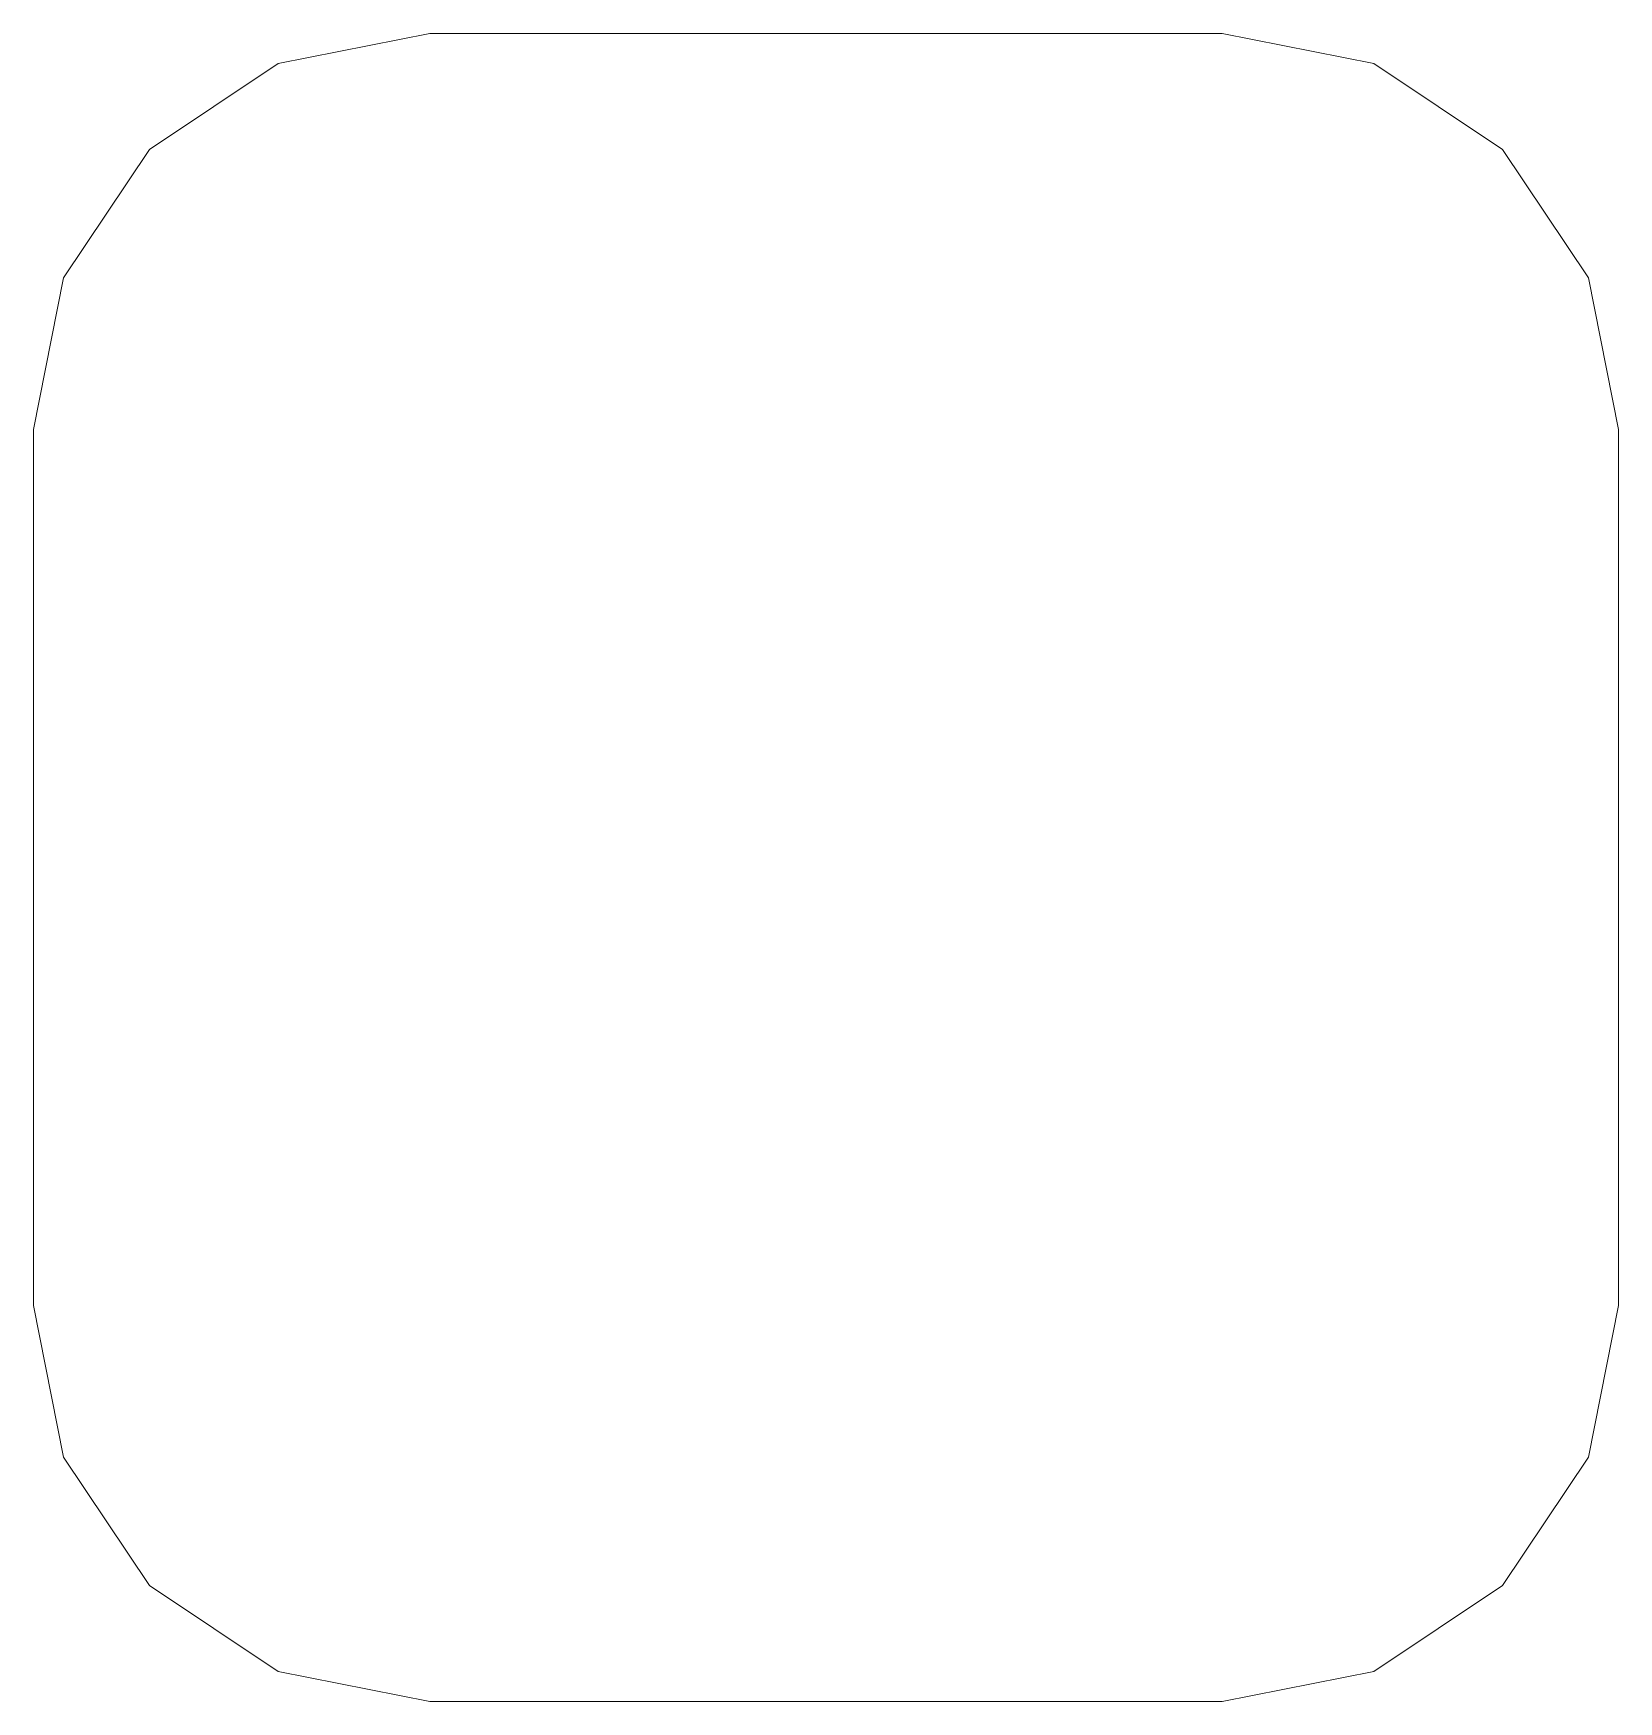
# Model space of a CAD drawing. Header units: millimetres. Extents: x -50 to 46, y -112 to 132.
# Drawn here: x 11.198 to 12.148, y 28.914 to 29.914 of the extents above; entities that cross this region are included whole.
import ezdxf

# ---------------------------------------------------------------- set-up
doc = ezdxf.new("R2010")
doc.units = ezdxf.units.MM
doc.header["$MEASUREMENT"] = 0
doc.layers.add('Layer 1', color=7, linetype='Continuous')

msp = doc.modelspace()

# ---------------------------------------------------------------- linework, layer by layer
at = {"layer": 'Layer 1', "lineweight": 9}
msp.add_open_spline([(12.1476, 29.1512), (12.1476, 29.1512), (12.1295, 29.0603), (12.1295, 29.0603), (12.1295, 29.0603), (12.1295, 29.0603), (12.078, 28.9833), (12.078, 28.9833), (12.078, 28.9833), (12.078, 28.9833), (12.001, 28.9318), (12.001, 28.9318), (12.001, 28.9318), (12.001, 28.9318), (11.9101, 28.9137), (11.9101, 28.9137), (11.9101, 28.9137), (11.9101, 28.9137), (11.4351, 28.9137), (11.4351, 28.9137), (11.4351, 28.9137), (11.4351, 28.9137), (11.3442, 28.9318), (11.3442, 28.9318), (11.3442, 28.9318), (11.3442, 28.9318), (11.2672, 28.9833), (11.2672, 28.9833), (11.2672, 28.9833), (11.2672, 28.9833), (11.2157, 29.0603), (11.2157, 29.0603), (11.2157, 29.0603), (11.2157, 29.0603), (11.1976, 29.1512), (11.1976, 29.1512), (11.1976, 29.1512), (11.1976, 29.1512), (11.1976, 29.6762), (11.1976, 29.6762), (11.1976, 29.6762), (11.1976, 29.6762), (11.2157, 29.7671), (11.2157, 29.7671), (11.2157, 29.7671), (11.2157, 29.7671), (11.2672, 29.8441), (11.2672, 29.8441), (11.2672, 29.8441), (11.2672, 29.8441), (11.3442, 29.8956), (11.3442, 29.8956), (11.3442, 29.8956), (11.3442, 29.8956), (11.4351, 29.9137), (11.4351, 29.9137), (11.4351, 29.9137), (11.4351, 29.9137), (11.9101, 29.9137), (11.9101, 29.9137), (11.9101, 29.9137), (11.9101, 29.9137), (12.001, 29.8956), (12.001, 29.8956), (12.001, 29.8956), (12.001, 29.8956), (12.078, 29.8441), (12.078, 29.8441), (12.078, 29.8441), (12.078, 29.8441), (12.1295, 29.7671), (12.1295, 29.7671), (12.1295, 29.7671), (12.1295, 29.7671), (12.1476, 29.6762), (12.1476, 29.6762), (12.1476, 29.6762), (12.1476, 29.6762), (12.1476, 29.1512), (12.1476, 29.1512)], degree=3, knots=[0, 0, 0, 0, 0.04762, 0.04762, 0.04762, 0.04762, 0.09524, 0.09524, 0.09524, 0.09524, 0.14286, 0.14286, 0.14286, 0.14286, 0.19048, 0.19048, 0.19048, 0.19048, 0.2381, 0.2381, 0.2381, 0.2381, 0.28571, 0.28571, 0.28571, 0.28571, 0.33333, 0.33333, 0.33333, 0.33333, 0.38095, 0.38095, 0.38095, 0.38095, 0.42857, 0.42857, 0.42857, 0.42857, 0.47619, 0.47619, 0.47619, 0.47619, 0.52381, 0.52381, 0.52381, 0.52381, 0.57143, 0.57143, 0.57143, 0.57143, 0.61905, 0.61905, 0.61905, 0.61905, 0.66667, 0.66667, 0.66667, 0.66667, 0.71429, 0.71429, 0.71429, 0.71429, 0.7619, 0.7619, 0.7619, 0.7619, 0.80952, 0.80952, 0.80952, 0.80952, 0.85714, 0.85714, 0.85714, 0.85714, 0.90476, 0.90476, 0.90476, 0.90476, 1, 1, 1, 1], dxfattribs=at)

doc.saveas('drawing.dxf')
